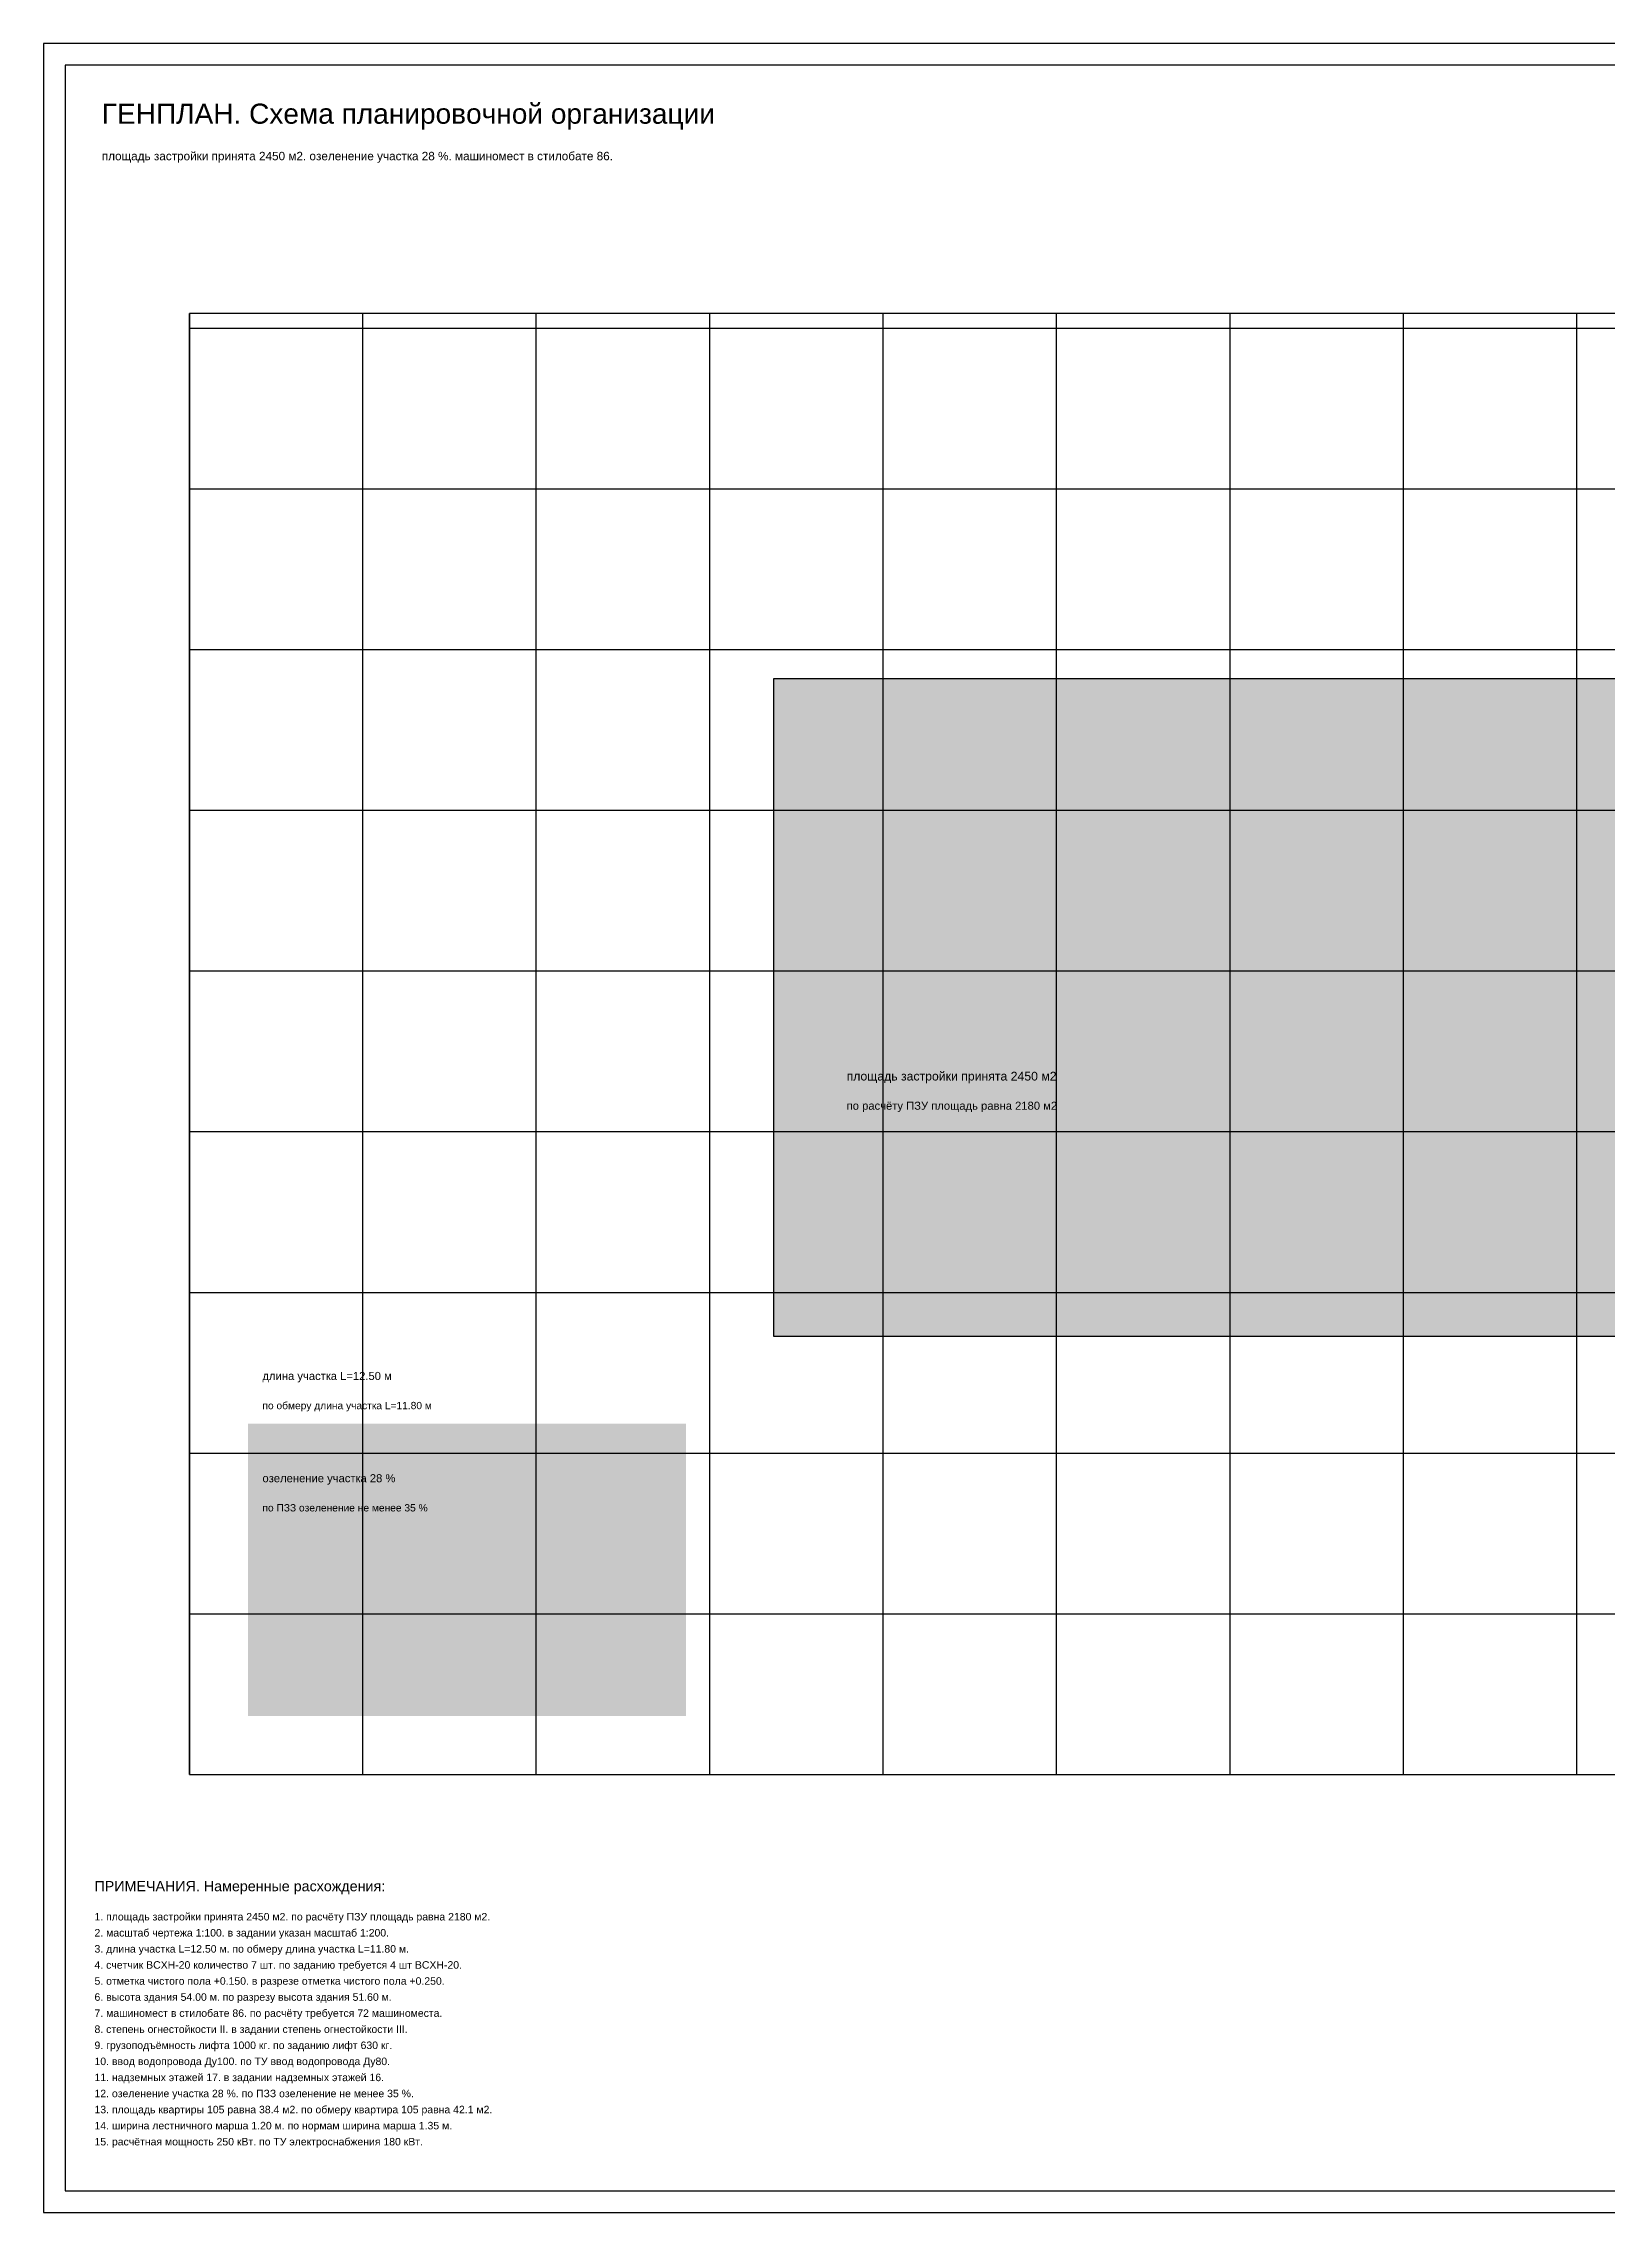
# Model space of a CAD drawing. Header units: millimetres. Extents: x 0 to 7008, y 0 to 594.
# Drawn here: x 2643 to 3071, y 0 to 594 of the extents above; entities that cross this region are included whole.
import ezdxf

# ---------------------------------------------------------------- set-up
doc = ezdxf.new("R2010")
doc.units = ezdxf.units.MM
for name, color, linetype in [('DIM', 3, 'Continuous'), ('GRAPH', 7, 'Continuous'), ('TABLE_FILL', 8, 'Continuous'), ('TEXT', 2, 'Continuous')]:
    doc.layers.add(name, color=color, linetype=linetype)
doc.styles.get("Standard").update_dxf_attribs({"font": 'arial.ttf'})

msp = doc.modelspace()

# ---------------------------------------------------------------- hatches: boundary and pattern name
at = {"layer": 'TABLE_FILL'}
for points in [[(2843, 240), (3263, 240), (3263, 420), (2843, 420)], [(2699, 136), (2819, 136), (2819, 216), (2699, 216)]]:
    msp.add_hatch(color=7, dxfattribs=at).paths.add_polyline_path(points)

# ---------------------------------------------------------------- linework, layer by layer
at = {"layer": 'GRAPH'}
for p, q in [((3478, 588), (2649, 588)), ((2649, 588), (2649, 6)), ((3443, 520), (2683, 520)), ((2683, 520), (2683, 120)), ((2683, 120), (2683, 520)), ((2730.5, 120), (2730.5, 520)), ((2778, 120), (2778, 520)), ((2825.5, 120), (2825.5, 520)), ((2873, 120), (2873, 520)), ((2920.5, 120), (2920.5, 520)), ((2968, 120), (2968, 520)), ((3015.5, 120), (3015.5, 520)), ((3063, 120), (3063, 520)), ((2683, 516), (3443, 516)), ((2683, 472), (3443, 472)), ((2683, 428), (3443, 428)), ((3263, 420), (2843, 420)), ((2843, 420), (2843, 240)), ((2683, 384), (3443, 384)), ((2683, 340), (3443, 340)), ((2683, 296), (3443, 296)), ((2683, 252), (3443, 252)), ((2843, 240), (3263, 240)), ((2683, 208), (3443, 208)), ((2683, 164), (3443, 164)), ((2683, 120), (3443, 120)), ((2683, 120), (3443, 120)), ((2649, 6), (3478, 6))]:
    msp.add_line(p, q, dxfattribs=at)
msp.add_lwpolyline([(2643, 0), (3484, 0), (3484, 594), (2643, 594)], close=True, dxfattribs=at)

# ---------------------------------------------------------------- texts
at = {"layer": 'DIM'}
for s, height, p in [('длина участка L=12.50 м', 2.2, (2703, 228)), ('по обмеру длина участка L=11.80 м', 2, (2703, 220))]:
    msp.add_text(s, height=height, dxfattribs=at).set_placement(p)
at = {"layer": 'TEXT'}
for s, height, p in [('ГЕНПЛАН. Схема планировочной организации', 5.5, (2659, 572)), ('площадь застройки принята 2450 м2. озеленение участка 28 %. машиномест в стилобате 86.', 2.3, (2659, 562)), ('площадь застройки принята 2450 м2', 2.4, (2863, 310)), ('по расчёту ПЗУ площадь равна 2180 м2', 2.2, (2863, 302)), ('озеленение участка 28 %', 2.2, (2703, 200)), ('по ПЗЗ озеленение не менее 35 %', 2, (2703, 192)), ('ПРИМЕЧАНИЯ. Намеренные расхождения:', 2.8, (2657, 88)), ('2. масштаб чертежа 1:100. в задании указан масштаб 1:200.', 2.05, (2657, 75.6)), ('1. площадь застройки принята 2450 м2. по расчёту ПЗУ площадь равна 2180 м2.', 2.05, (2657, 80)), ('3. длина участка L=12.50 м. по обмеру длина участка L=11.80 м.', 2.05, (2657, 71.2)), ('4. счетчик ВСХН-20 количество 7 шт. по заданию требуется 4 шт ВСХН-20.', 2.05, (2657, 66.8)), ('5. отметка чистого пола +0.150. в разрезе отметка чистого пола +0.250.', 2.05, (2657, 62.4)), ('6. высота здания 54.00 м. по разрезу высота здания 51.60 м.', 2.05, (2657, 58)), ('7. машиномест в стилобате 86. по расчёту требуется 72 машиноместа.', 2.05, (2657, 53.6)), ('8. степень огнестойкости II. в задании степень огнестойкости III.', 2.05, (2657, 49.2)), ('9. грузоподъёмность лифта 1000 кг. по заданию лифт 630 кг.', 2.05, (2657, 44.8)), ('10. ввод водопровода Ду100. по ТУ ввод водопровода Ду80.', 2.05, (2657, 40.4)), ('11. надземных этажей 17. в задании надземных этажей 16.', 2.05, (2657, 36)), ('12. озеленение участка 28 %. по ПЗЗ озеленение не менее 35 %.', 2.05, (2657, 31.6)), ('13. площадь квартиры 105 равна 38.4 м2. по обмеру квартира 105 равна 42.1 м2.', 2.05, (2657, 27.2)), ('14. ширина лестничного марша 1.20 м. по нормам ширина марша 1.35 м.', 2.05, (2657, 22.8)), ('15. расчётная мощность 250 кВт. по ТУ электроснабжения 180 кВт.', 2.05, (2657, 18.4))]:
    msp.add_text(s, height=height, dxfattribs=at).set_placement(p)

doc.saveas('drawing.dxf')
